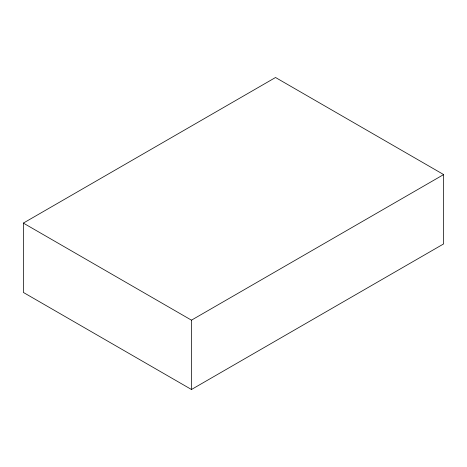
<?xml version="1.0" encoding="UTF-8"?>
<svg xmlns="http://www.w3.org/2000/svg" width="467" height="467" viewBox="0 0 467 467"><rect width="100%" height="100%" fill="white"/><g stroke="black" fill="none" stroke-linecap="round" stroke-linejoin="round"><path stroke-width="0.7" d="M23.35 223.098L275.53 77.504L443.65 174.57L443.65 243.902L191.47 389.496L23.35 292.43L23.35 223.098L191.47 320.164L443.65 174.57M191.47 320.164L191.47 389.496"/></g></svg>
